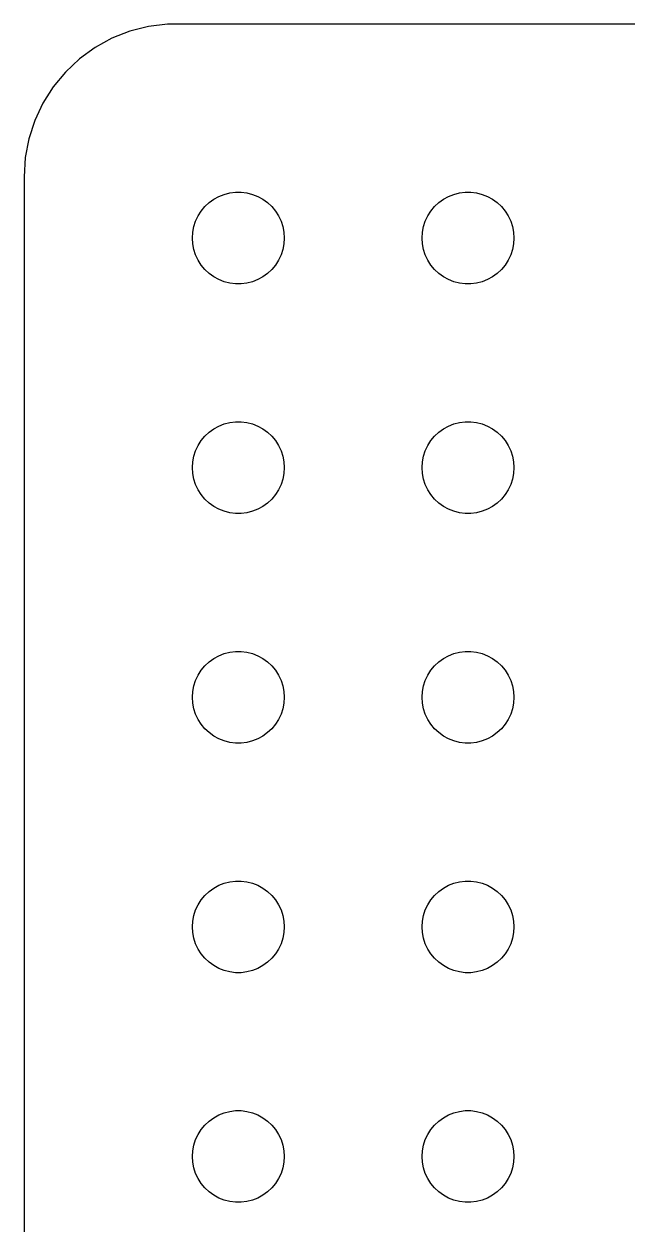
# Model space of a CAD drawing. Header units: metres. Extents: x -164 to 164, y -37 to 37.
# Drawn here: x -164.5 to -144.78, y -2.24 to 36.99 of the extents above; entities that cross this region are included whole.
import ezdxf

# ---------------------------------------------------------------- set-up
doc = ezdxf.new("R2010")
doc.units = ezdxf.units.M

msp = doc.modelspace()

# ---------------------------------------------------------------- linework, layer by layer
for p, q in [((-160.437, 36.9114), (-161.045, 36.7553)), ((-159.814, 36.9901), (-160.437, 36.9114)), ((159.814, 36.9901), (-159.814, 36.9901)), ((-161.629, 36.5241), (-162.179, 36.2216)), ((-161.045, 36.7553), (-161.629, 36.5241)), ((-162.179, 36.2216), (-162.687, 35.8526)), ((-162.687, 35.8526), (-163.145, 35.4227)), ((-163.145, 35.4227), (-163.545, 34.9389)), ((-163.545, 34.9389), (-163.882, 34.4088)), ((-163.882, 34.4088), (-164.149, 33.8406)), ((-164.149, 33.8406), (-164.343, 33.2434)), ((-164.343, 33.2434), (-164.461, 32.6267)), ((-164.461, 32.6267), (-164.5, 32)), ((-164.5, 32), (-164.5, -32)), ((-158.139, 31.3572), (-157.964, 31.4266)), ((-157.964, 31.4266), (-157.781, 31.4734)), ((-157.781, 31.4734), (-157.594, 31.497)), ((-157.594, 31.497), (-157.406, 31.497)), ((-157.406, 31.497), (-157.219, 31.4734)), ((-157.219, 31.4734), (-157.036, 31.4266)), ((-157.036, 31.4266), (-156.861, 31.3572)), ((-150.639, 31.3572), (-150.464, 31.4266)), ((-150.464, 31.4266), (-150.281, 31.4734)), ((-150.281, 31.4734), (-150.094, 31.497)), ((-150.094, 31.497), (-149.906, 31.497)), ((-149.906, 31.497), (-149.719, 31.4734)), ((-149.719, 31.4734), (-149.536, 31.4266)), ((-149.536, 31.4266), (-149.361, 31.3572)), ((-158.714, 30.8817), (-158.593, 31.0268)), ((-158.593, 31.0268), (-158.456, 31.1558)), ((-158.456, 31.1558), (-158.304, 31.2665)), ((-158.304, 31.2665), (-158.139, 31.3572)), ((-156.861, 31.3572), (-156.696, 31.2665)), ((-156.696, 31.2665), (-156.544, 31.1558)), ((-156.544, 31.1558), (-156.407, 31.0268)), ((-156.407, 31.0268), (-156.286, 30.8817)), ((-151.214, 30.8817), (-151.093, 31.0268)), ((-151.093, 31.0268), (-150.956, 31.1558)), ((-150.956, 31.1558), (-150.804, 31.2665)), ((-150.804, 31.2665), (-150.639, 31.3572)), ((-149.361, 31.3572), (-149.196, 31.2665)), ((-149.196, 31.2665), (-149.044, 31.1558)), ((-149.044, 31.1558), (-148.907, 31.0268)), ((-148.907, 31.0268), (-148.786, 30.8817)), ((-158.895, 30.5522), (-158.814, 30.7226)), ((-158.814, 30.7226), (-158.714, 30.8817)), ((-156.286, 30.8817), (-156.186, 30.7226)), ((-156.186, 30.7226), (-156.105, 30.5522)), ((-151.395, 30.5522), (-151.314, 30.7226)), ((-151.314, 30.7226), (-151.214, 30.8817)), ((-148.786, 30.8817), (-148.686, 30.7226)), ((-148.686, 30.7226), (-148.605, 30.5522)), ((-158.988, 30.188), (-158.953, 30.373)), ((-158.953, 30.373), (-158.895, 30.5522)), ((-156.105, 30.5522), (-156.047, 30.373)), ((-156.047, 30.373), (-156.012, 30.188)), ((-151.488, 30.188), (-151.453, 30.373)), ((-151.453, 30.373), (-151.395, 30.5522)), ((-148.605, 30.5522), (-148.547, 30.373)), ((-148.547, 30.373), (-148.512, 30.188)), ((-159, 30), (-158.988, 30.188)), ((-158.988, 29.812), (-159, 30)), ((-156.012, 30.188), (-156, 30)), ((-156, 30), (-156.012, 29.812)), ((-151.5, 30), (-151.488, 30.188)), ((-151.488, 29.812), (-151.5, 30)), ((-148.512, 30.188), (-148.5, 30)), ((-148.5, 30), (-148.512, 29.812)), ((-158.953, 29.627), (-158.988, 29.812)), ((-158.895, 29.4478), (-158.953, 29.627)), ((-158.814, 29.2774), (-158.895, 29.4478)), ((-156.105, 29.4478), (-156.186, 29.2774)), ((-156.047, 29.627), (-156.105, 29.4478)), ((-156.012, 29.812), (-156.047, 29.627)), ((-151.453, 29.627), (-151.488, 29.812)), ((-151.395, 29.4478), (-151.453, 29.627)), ((-151.314, 29.2774), (-151.395, 29.4478)), ((-148.605, 29.4478), (-148.686, 29.2774)), ((-148.547, 29.627), (-148.605, 29.4478)), ((-148.512, 29.812), (-148.547, 29.627)), ((-158.714, 29.1183), (-158.814, 29.2774)), ((-158.593, 28.9732), (-158.714, 29.1183)), ((-156.286, 29.1183), (-156.407, 28.9732)), ((-156.186, 29.2774), (-156.286, 29.1183)), ((-151.214, 29.1183), (-151.314, 29.2774)), ((-151.093, 28.9732), (-151.214, 29.1183)), ((-148.786, 29.1183), (-148.907, 28.9732)), ((-148.686, 29.2774), (-148.786, 29.1183)), ((-158.456, 28.8442), (-158.593, 28.9732)), ((-158.304, 28.7335), (-158.456, 28.8442)), ((-158.139, 28.6427), (-158.304, 28.7335)), ((-157.964, 28.5734), (-158.139, 28.6427)), ((-156.861, 28.6427), (-157.036, 28.5734)), ((-156.696, 28.7335), (-156.861, 28.6427)), ((-156.544, 28.8442), (-156.696, 28.7335)), ((-156.407, 28.9732), (-156.544, 28.8442)), ((-150.956, 28.8442), (-151.093, 28.9732)), ((-150.804, 28.7335), (-150.956, 28.8442)), ((-150.639, 28.6427), (-150.804, 28.7335)), ((-150.464, 28.5734), (-150.639, 28.6427)), ((-149.361, 28.6427), (-149.536, 28.5734)), ((-149.196, 28.7335), (-149.361, 28.6427)), ((-149.044, 28.8442), (-149.196, 28.7335)), ((-148.907, 28.9732), (-149.044, 28.8442)), ((-157.781, 28.5266), (-157.964, 28.5734)), ((-157.594, 28.503), (-157.781, 28.5266)), ((-157.406, 28.503), (-157.594, 28.503)), ((-157.219, 28.5266), (-157.406, 28.503)), ((-157.036, 28.5734), (-157.219, 28.5266)), ((-150.281, 28.5266), (-150.464, 28.5734)), ((-150.094, 28.503), (-150.281, 28.5266)), ((-149.906, 28.503), (-150.094, 28.503)), ((-149.719, 28.5266), (-149.906, 28.503)), ((-149.536, 28.5734), (-149.719, 28.5266)), ((-157.964, 23.9266), (-157.781, 23.9734)), ((-157.781, 23.9734), (-157.594, 23.997)), ((-157.594, 23.997), (-157.406, 23.997)), ((-157.406, 23.997), (-157.219, 23.9734)), ((-157.219, 23.9734), (-157.036, 23.9266)), ((-150.464, 23.9266), (-150.281, 23.9734)), ((-150.281, 23.9734), (-150.094, 23.997)), ((-150.094, 23.997), (-149.906, 23.997)), ((-149.906, 23.997), (-149.719, 23.9734)), ((-149.719, 23.9734), (-149.536, 23.9266)), ((-158.593, 23.5268), (-158.456, 23.6558)), ((-158.456, 23.6558), (-158.304, 23.7665)), ((-158.304, 23.7665), (-158.139, 23.8572)), ((-158.139, 23.8572), (-157.964, 23.9266)), ((-157.036, 23.9266), (-156.861, 23.8572)), ((-156.861, 23.8572), (-156.696, 23.7665)), ((-156.696, 23.7665), (-156.544, 23.6558)), ((-156.544, 23.6558), (-156.407, 23.5268)), ((-151.093, 23.5268), (-150.956, 23.6558)), ((-150.956, 23.6558), (-150.804, 23.7665)), ((-150.804, 23.7665), (-150.639, 23.8572)), ((-150.639, 23.8572), (-150.464, 23.9266)), ((-149.536, 23.9266), (-149.361, 23.8572)), ((-149.361, 23.8572), (-149.196, 23.7665)), ((-149.196, 23.7665), (-149.044, 23.6558)), ((-149.044, 23.6558), (-148.907, 23.5268)), ((-158.895, 23.0522), (-158.814, 23.2226)), ((-158.814, 23.2226), (-158.714, 23.3817)), ((-158.714, 23.3817), (-158.593, 23.5268)), ((-156.407, 23.5268), (-156.286, 23.3817)), ((-156.286, 23.3817), (-156.186, 23.2226)), ((-156.186, 23.2226), (-156.105, 23.0522)), ((-151.395, 23.0522), (-151.314, 23.2226)), ((-151.314, 23.2226), (-151.214, 23.3817)), ((-151.214, 23.3817), (-151.093, 23.5268)), ((-148.907, 23.5268), (-148.786, 23.3817)), ((-148.786, 23.3817), (-148.686, 23.2226)), ((-148.686, 23.2226), (-148.605, 23.0522)), ((-158.988, 22.688), (-158.953, 22.873)), ((-158.953, 22.873), (-158.895, 23.0522)), ((-156.105, 23.0522), (-156.047, 22.873)), ((-156.047, 22.873), (-156.012, 22.688)), ((-151.488, 22.688), (-151.453, 22.873)), ((-151.453, 22.873), (-151.395, 23.0522)), ((-148.605, 23.0522), (-148.547, 22.873)), ((-148.547, 22.873), (-148.512, 22.688)), ((-159, 22.5), (-158.988, 22.688)), ((-158.988, 22.312), (-159, 22.5)), ((-156.012, 22.688), (-156, 22.5)), ((-156, 22.5), (-156.012, 22.312)), ((-151.5, 22.5), (-151.488, 22.688)), ((-151.488, 22.312), (-151.5, 22.5)), ((-148.512, 22.688), (-148.5, 22.5)), ((-148.5, 22.5), (-148.512, 22.312)), ((-158.953, 22.127), (-158.988, 22.312)), ((-158.895, 21.9478), (-158.953, 22.127)), ((-156.047, 22.127), (-156.105, 21.9478)), ((-156.012, 22.312), (-156.047, 22.127)), ((-151.453, 22.127), (-151.488, 22.312)), ((-151.395, 21.9478), (-151.453, 22.127)), ((-148.547, 22.127), (-148.605, 21.9478)), ((-148.512, 22.312), (-148.547, 22.127)), ((-158.814, 21.7774), (-158.895, 21.9478)), ((-158.714, 21.6183), (-158.814, 21.7774)), ((-158.593, 21.4732), (-158.714, 21.6183)), ((-156.286, 21.6183), (-156.407, 21.4732)), ((-156.186, 21.7774), (-156.286, 21.6183)), ((-156.105, 21.9478), (-156.186, 21.7774)), ((-151.314, 21.7774), (-151.395, 21.9478)), ((-151.214, 21.6183), (-151.314, 21.7774)), ((-151.093, 21.4732), (-151.214, 21.6183)), ((-148.786, 21.6183), (-148.907, 21.4732)), ((-148.686, 21.7774), (-148.786, 21.6183)), ((-148.605, 21.9478), (-148.686, 21.7774)), ((-158.456, 21.3442), (-158.593, 21.4732)), ((-158.304, 21.2335), (-158.456, 21.3442)), ((-158.139, 21.1427), (-158.304, 21.2335)), ((-156.696, 21.2335), (-156.861, 21.1427)), ((-156.544, 21.3442), (-156.696, 21.2335)), ((-156.407, 21.4732), (-156.544, 21.3442)), ((-150.956, 21.3442), (-151.093, 21.4732)), ((-150.804, 21.2335), (-150.956, 21.3442)), ((-150.639, 21.1427), (-150.804, 21.2335)), ((-149.196, 21.2335), (-149.361, 21.1427)), ((-149.044, 21.3442), (-149.196, 21.2335)), ((-148.907, 21.4732), (-149.044, 21.3442)), ((-157.964, 21.0734), (-158.139, 21.1427)), ((-157.781, 21.0266), (-157.964, 21.0734)), ((-157.594, 21.003), (-157.781, 21.0266)), ((-157.406, 21.003), (-157.594, 21.003)), ((-157.219, 21.0266), (-157.406, 21.003)), ((-157.036, 21.0734), (-157.219, 21.0266)), ((-156.861, 21.1427), (-157.036, 21.0734)), ((-150.464, 21.0734), (-150.639, 21.1427)), ((-150.281, 21.0266), (-150.464, 21.0734)), ((-150.094, 21.003), (-150.281, 21.0266)), ((-149.906, 21.003), (-150.094, 21.003)), ((-149.719, 21.0266), (-149.906, 21.003)), ((-149.536, 21.0734), (-149.719, 21.0266)), ((-149.361, 21.1427), (-149.536, 21.0734)), ((-157.781, 16.4734), (-157.594, 16.497)), ((-157.594, 16.497), (-157.406, 16.497)), ((-157.406, 16.497), (-157.219, 16.4734)), ((-150.281, 16.4734), (-150.094, 16.497)), ((-150.094, 16.497), (-149.906, 16.497)), ((-149.906, 16.497), (-149.719, 16.4734)), ((-158.593, 16.0268), (-158.456, 16.1558)), ((-158.456, 16.1558), (-158.304, 16.2665)), ((-158.304, 16.2665), (-158.139, 16.3572)), ((-158.139, 16.3572), (-157.964, 16.4266)), ((-157.964, 16.4266), (-157.781, 16.4734)), ((-157.219, 16.4734), (-157.036, 16.4266)), ((-157.036, 16.4266), (-156.861, 16.3572)), ((-156.861, 16.3572), (-156.696, 16.2665)), ((-156.696, 16.2665), (-156.544, 16.1558)), ((-156.544, 16.1558), (-156.407, 16.0268)), ((-151.093, 16.0268), (-150.956, 16.1558)), ((-150.956, 16.1558), (-150.804, 16.2665)), ((-150.804, 16.2665), (-150.639, 16.3572)), ((-150.639, 16.3572), (-150.464, 16.4266)), ((-150.464, 16.4266), (-150.281, 16.4734)), ((-149.719, 16.4734), (-149.536, 16.4266)), ((-149.536, 16.4266), (-149.361, 16.3572)), ((-149.361, 16.3572), (-149.196, 16.2665)), ((-149.196, 16.2665), (-149.044, 16.1558)), ((-149.044, 16.1558), (-148.907, 16.0268)), ((-158.895, 15.5522), (-158.814, 15.7226)), ((-158.814, 15.7226), (-158.714, 15.8817)), ((-158.714, 15.8817), (-158.593, 16.0268)), ((-156.407, 16.0268), (-156.286, 15.8817)), ((-156.286, 15.8817), (-156.186, 15.7226)), ((-156.186, 15.7226), (-156.105, 15.5522)), ((-151.395, 15.5522), (-151.314, 15.7226)), ((-151.314, 15.7226), (-151.214, 15.8817)), ((-151.214, 15.8817), (-151.093, 16.0268)), ((-148.907, 16.0268), (-148.786, 15.8817)), ((-148.786, 15.8817), (-148.686, 15.7226)), ((-148.686, 15.7226), (-148.605, 15.5522)), ((-158.988, 15.188), (-158.953, 15.373)), ((-158.953, 15.373), (-158.895, 15.5522)), ((-156.105, 15.5522), (-156.047, 15.373)), ((-156.047, 15.373), (-156.012, 15.188)), ((-151.488, 15.188), (-151.453, 15.373)), ((-151.453, 15.373), (-151.395, 15.5522)), ((-148.605, 15.5522), (-148.547, 15.373)), ((-148.547, 15.373), (-148.512, 15.188)), ((-159, 15), (-158.988, 15.188)), ((-158.988, 14.812), (-159, 15)), ((-156.012, 15.188), (-156, 15)), ((-156, 15), (-156.012, 14.812)), ((-151.5, 15), (-151.488, 15.188)), ((-151.488, 14.812), (-151.5, 15)), ((-148.512, 15.188), (-148.5, 15)), ((-148.5, 15), (-148.512, 14.812)), ((-158.953, 14.627), (-158.988, 14.812)), ((-158.895, 14.4478), (-158.953, 14.627)), ((-156.047, 14.627), (-156.105, 14.4478)), ((-156.012, 14.812), (-156.047, 14.627)), ((-151.453, 14.627), (-151.488, 14.812)), ((-151.395, 14.4478), (-151.453, 14.627)), ((-148.547, 14.627), (-148.605, 14.4478)), ((-148.512, 14.812), (-148.547, 14.627)), ((-158.814, 14.2774), (-158.895, 14.4478)), ((-158.714, 14.1183), (-158.814, 14.2774)), ((-156.186, 14.2774), (-156.286, 14.1183)), ((-156.105, 14.4478), (-156.186, 14.2774)), ((-151.314, 14.2774), (-151.395, 14.4478)), ((-151.214, 14.1183), (-151.314, 14.2774)), ((-148.686, 14.2774), (-148.786, 14.1183)), ((-148.605, 14.4478), (-148.686, 14.2774)), ((-158.593, 13.9732), (-158.714, 14.1183)), ((-158.456, 13.8442), (-158.593, 13.9732)), ((-158.304, 13.7335), (-158.456, 13.8442)), ((-158.139, 13.6427), (-158.304, 13.7335)), ((-156.696, 13.7335), (-156.861, 13.6427)), ((-156.544, 13.8442), (-156.696, 13.7335)), ((-156.407, 13.9732), (-156.544, 13.8442)), ((-156.286, 14.1183), (-156.407, 13.9732)), ((-151.093, 13.9732), (-151.214, 14.1183)), ((-150.956, 13.8442), (-151.093, 13.9732)), ((-150.804, 13.7335), (-150.956, 13.8442)), ((-150.639, 13.6427), (-150.804, 13.7335)), ((-149.196, 13.7335), (-149.361, 13.6427)), ((-149.044, 13.8442), (-149.196, 13.7335)), ((-148.907, 13.9732), (-149.044, 13.8442)), ((-148.786, 14.1183), (-148.907, 13.9732)), ((-157.964, 13.5734), (-158.139, 13.6427)), ((-157.781, 13.5266), (-157.964, 13.5734)), ((-157.594, 13.5029), (-157.781, 13.5266)), ((-157.406, 13.5029), (-157.594, 13.5029)), ((-157.219, 13.5266), (-157.406, 13.5029)), ((-157.036, 13.5734), (-157.219, 13.5266)), ((-156.861, 13.6427), (-157.036, 13.5734)), ((-150.464, 13.5734), (-150.639, 13.6427)), ((-150.281, 13.5266), (-150.464, 13.5734)), ((-150.094, 13.5029), (-150.281, 13.5266)), ((-149.906, 13.5029), (-150.094, 13.5029)), ((-149.719, 13.5266), (-149.906, 13.5029)), ((-149.536, 13.5734), (-149.719, 13.5266)), ((-149.361, 13.6427), (-149.536, 13.5734)), ((-158.593, 8.52681), (-158.456, 8.65576)), ((-158.456, 8.65576), (-158.304, 8.76648)), ((-158.304, 8.76648), (-158.139, 8.85724)), ((-158.139, 8.85724), (-157.964, 8.92657)), ((-157.964, 8.92657), (-157.781, 8.97342)), ((-157.781, 8.97342), (-157.594, 8.99704)), ((-157.594, 8.99704), (-157.406, 8.99704)), ((-157.406, 8.99704), (-157.219, 8.97342)), ((-157.219, 8.97342), (-157.036, 8.92657)), ((-157.036, 8.92657), (-156.861, 8.85724)), ((-156.861, 8.85724), (-156.696, 8.76648)), ((-156.696, 8.76648), (-156.544, 8.65576)), ((-156.544, 8.65576), (-156.407, 8.52681)), ((-151.093, 8.52681), (-150.956, 8.65576)), ((-150.956, 8.65576), (-150.804, 8.76648)), ((-150.804, 8.76648), (-150.639, 8.85724)), ((-150.639, 8.85724), (-150.464, 8.92657)), ((-150.464, 8.92657), (-150.281, 8.97342)), ((-150.281, 8.97342), (-150.094, 8.99704)), ((-150.094, 8.99704), (-149.906, 8.99704)), ((-149.906, 8.99704), (-149.719, 8.97342)), ((-149.719, 8.97342), (-149.536, 8.92657)), ((-149.536, 8.92657), (-149.361, 8.85724)), ((-149.361, 8.85724), (-149.196, 8.76648)), ((-149.196, 8.76648), (-149.044, 8.65576)), ((-149.044, 8.65576), (-148.907, 8.52681)), ((-158.814, 8.22263), (-158.714, 8.38167)), ((-158.714, 8.38167), (-158.593, 8.52681)), ((-156.407, 8.52681), (-156.286, 8.38167)), ((-156.286, 8.38167), (-156.186, 8.22263)), ((-151.314, 8.22263), (-151.214, 8.38167)), ((-151.214, 8.38167), (-151.093, 8.52681)), ((-148.907, 8.52681), (-148.786, 8.38167)), ((-148.786, 8.38167), (-148.686, 8.22263)), ((-158.988, 7.68799), (-158.953, 7.87303)), ((-158.953, 7.87303), (-158.895, 8.05219)), ((-158.895, 8.05219), (-158.814, 8.22263)), ((-156.186, 8.22263), (-156.105, 8.05219)), ((-156.105, 8.05219), (-156.047, 7.87303)), ((-156.047, 7.87303), (-156.012, 7.68799)), ((-151.488, 7.68799), (-151.453, 7.87303)), ((-151.453, 7.87303), (-151.395, 8.05219)), ((-151.395, 8.05219), (-151.314, 8.22263)), ((-148.686, 8.22263), (-148.605, 8.05219)), ((-148.605, 8.05219), (-148.547, 7.87303)), ((-148.547, 7.87303), (-148.512, 7.68799)), ((-159, 7.5), (-158.988, 7.68799)), ((-158.988, 7.312), (-159, 7.5)), ((-156.012, 7.68799), (-156, 7.5)), ((-156, 7.5), (-156.012, 7.312)), ((-151.5, 7.5), (-151.488, 7.68799)), ((-151.488, 7.312), (-151.5, 7.5)), ((-148.512, 7.68799), (-148.5, 7.5)), ((-148.5, 7.5), (-148.512, 7.312)), ((-158.953, 7.12695), (-158.988, 7.312)), ((-158.895, 6.9478), (-158.953, 7.12695)), ((-156.047, 7.12695), (-156.105, 6.9478)), ((-156.012, 7.312), (-156.047, 7.12695)), ((-151.453, 7.12695), (-151.488, 7.312)), ((-151.395, 6.9478), (-151.453, 7.12695)), ((-148.547, 7.12695), (-148.605, 6.9478)), ((-148.512, 7.312), (-148.547, 7.12695)), ((-158.814, 6.77736), (-158.895, 6.9478)), ((-158.714, 6.61832), (-158.814, 6.77736)), ((-156.186, 6.77736), (-156.286, 6.61832)), ((-156.105, 6.9478), (-156.186, 6.77736)), ((-151.314, 6.77736), (-151.395, 6.9478)), ((-151.214, 6.61832), (-151.314, 6.77736)), ((-148.686, 6.77736), (-148.786, 6.61832)), ((-148.605, 6.9478), (-148.686, 6.77736)), ((-158.593, 6.47318), (-158.714, 6.61832)), ((-158.456, 6.34422), (-158.593, 6.47318)), ((-158.304, 6.23351), (-158.456, 6.34422)), ((-156.544, 6.34422), (-156.696, 6.23351)), ((-156.407, 6.47318), (-156.544, 6.34422)), ((-156.286, 6.61832), (-156.407, 6.47318)), ((-151.093, 6.47318), (-151.214, 6.61832)), ((-150.956, 6.34422), (-151.093, 6.47318)), ((-150.804, 6.23351), (-150.956, 6.34422)), ((-149.044, 6.34422), (-149.196, 6.23351)), ((-148.907, 6.47318), (-149.044, 6.34422)), ((-148.786, 6.61832), (-148.907, 6.47318)), ((-158.139, 6.14275), (-158.304, 6.23351)), ((-157.964, 6.07341), (-158.139, 6.14275)), ((-157.781, 6.02657), (-157.964, 6.07341)), ((-157.594, 6.00294), (-157.781, 6.02657)), ((-157.406, 6.00294), (-157.594, 6.00294)), ((-157.219, 6.02657), (-157.406, 6.00294)), ((-157.036, 6.07341), (-157.219, 6.02657)), ((-156.861, 6.14275), (-157.036, 6.07341)), ((-156.696, 6.23351), (-156.861, 6.14275)), ((-150.639, 6.14275), (-150.804, 6.23351)), ((-150.464, 6.07341), (-150.639, 6.14275)), ((-150.281, 6.02657), (-150.464, 6.07341)), ((-150.094, 6.00294), (-150.281, 6.02657)), ((-149.906, 6.00294), (-150.094, 6.00294)), ((-149.719, 6.02657), (-149.906, 6.00294)), ((-149.536, 6.07341), (-149.719, 6.02657)), ((-149.361, 6.14275), (-149.536, 6.07341)), ((-149.196, 6.23351), (-149.361, 6.14275)), ((-158.456, 1.15576), (-158.304, 1.26648)), ((-158.304, 1.26648), (-158.139, 1.35724)), ((-158.139, 1.35724), (-157.964, 1.42657)), ((-157.964, 1.42657), (-157.781, 1.47342)), ((-157.781, 1.47342), (-157.594, 1.49704)), ((-157.594, 1.49704), (-157.406, 1.49704)), ((-157.406, 1.49704), (-157.219, 1.47342)), ((-157.219, 1.47342), (-157.036, 1.42657)), ((-157.036, 1.42657), (-156.861, 1.35724)), ((-156.861, 1.35724), (-156.696, 1.26648)), ((-156.696, 1.26648), (-156.544, 1.15576)), ((-150.956, 1.15576), (-150.804, 1.26648)), ((-150.804, 1.26648), (-150.639, 1.35724)), ((-150.639, 1.35724), (-150.464, 1.42657)), ((-150.464, 1.42657), (-150.281, 1.47342)), ((-150.281, 1.47342), (-150.094, 1.49704)), ((-150.094, 1.49704), (-149.906, 1.49704)), ((-149.906, 1.49704), (-149.719, 1.47342)), ((-149.719, 1.47342), (-149.536, 1.42657)), ((-149.536, 1.42657), (-149.361, 1.35724)), ((-149.361, 1.35724), (-149.196, 1.26648)), ((-149.196, 1.26648), (-149.044, 1.15576)), ((-158.814, 0.722626), (-158.714, 0.881668)), ((-158.714, 0.881668), (-158.593, 1.02681)), ((-158.593, 1.02681), (-158.456, 1.15576)), ((-156.544, 1.15576), (-156.407, 1.02681)), ((-156.407, 1.02681), (-156.286, 0.881668)), ((-156.286, 0.881668), (-156.186, 0.722626)), ((-151.314, 0.722626), (-151.214, 0.881668)), ((-151.214, 0.881668), (-151.093, 1.02681)), ((-151.093, 1.02681), (-150.956, 1.15576)), ((-149.044, 1.15576), (-148.907, 1.02681)), ((-148.907, 1.02681), (-148.786, 0.881668)), ((-148.786, 0.881668), (-148.686, 0.722626)), ((-158.953, 0.373032), (-158.895, 0.552185)), ((-158.895, 0.552185), (-158.814, 0.722626)), ((-156.186, 0.722626), (-156.105, 0.552185)), ((-156.105, 0.552185), (-156.047, 0.373032)), ((-151.453, 0.373032), (-151.395, 0.552185)), ((-151.395, 0.552185), (-151.314, 0.722626)), ((-148.686, 0.722626), (-148.605, 0.552185)), ((-148.605, 0.552185), (-148.547, 0.373032)), ((-159, 0), (-158.988, 0.187988)), ((-158.988, -0.187988), (-159, 0)), ((-158.988, 0.187988), (-158.953, 0.373032)), ((-156.047, 0.373032), (-156.012, 0.187988)), ((-156.012, 0.187988), (-156, 0)), ((-156, 0), (-156.012, -0.187988)), ((-151.5, 0), (-151.488, 0.187988)), ((-151.488, -0.187988), (-151.5, 0)), ((-151.488, 0.187988), (-151.453, 0.373032)), ((-148.547, 0.373032), (-148.512, 0.187988)), ((-148.512, 0.187988), (-148.5, 0)), ((-148.5, 0), (-148.512, -0.187988)), ((-158.953, -0.373032), (-158.988, -0.187988)), ((-158.895, -0.552185), (-158.953, -0.373032)), ((-156.047, -0.373032), (-156.105, -0.552185)), ((-156.012, -0.187988), (-156.047, -0.373032)), ((-151.453, -0.373032), (-151.488, -0.187988)), ((-151.395, -0.552185), (-151.453, -0.373032)), ((-148.547, -0.373032), (-148.605, -0.552185)), ((-148.512, -0.187988), (-148.547, -0.373032)), ((-158.814, -0.722626), (-158.895, -0.552185)), ((-158.714, -0.881668), (-158.814, -0.722626)), ((-156.186, -0.722626), (-156.286, -0.881668)), ((-156.105, -0.552185), (-156.186, -0.722626)), ((-151.314, -0.722626), (-151.395, -0.552185)), ((-151.214, -0.881668), (-151.314, -0.722626)), ((-148.686, -0.722626), (-148.786, -0.881668)), ((-148.605, -0.552185), (-148.686, -0.722626)), ((-158.593, -1.02681), (-158.714, -0.881668)), ((-158.456, -1.15576), (-158.593, -1.02681)), ((-158.304, -1.26648), (-158.456, -1.15576)), ((-156.544, -1.15576), (-156.696, -1.26648)), ((-156.407, -1.02681), (-156.544, -1.15576)), ((-156.286, -0.881668), (-156.407, -1.02681)), ((-151.093, -1.02681), (-151.214, -0.881668)), ((-150.956, -1.15576), (-151.093, -1.02681)), ((-150.804, -1.26648), (-150.956, -1.15576)), ((-149.044, -1.15576), (-149.196, -1.26648)), ((-148.907, -1.02681), (-149.044, -1.15576)), ((-148.786, -0.881668), (-148.907, -1.02681)), ((-158.139, -1.35724), (-158.304, -1.26648)), ((-157.964, -1.42657), (-158.139, -1.35724)), ((-157.781, -1.47342), (-157.964, -1.42657)), ((-157.594, -1.49704), (-157.781, -1.47342)), ((-157.406, -1.49704), (-157.594, -1.49704)), ((-157.219, -1.47342), (-157.406, -1.49704)), ((-157.036, -1.42657), (-157.219, -1.47342)), ((-156.861, -1.35724), (-157.036, -1.42657)), ((-156.696, -1.26648), (-156.861, -1.35724)), ((-150.639, -1.35724), (-150.804, -1.26648)), ((-150.464, -1.42657), (-150.639, -1.35724)), ((-150.281, -1.47342), (-150.464, -1.42657)), ((-150.094, -1.49704), (-150.281, -1.47342)), ((-149.906, -1.49704), (-150.094, -1.49704)), ((-149.719, -1.47342), (-149.906, -1.49704)), ((-149.536, -1.42657), (-149.719, -1.47342)), ((-149.361, -1.35724), (-149.536, -1.42657)), ((-149.196, -1.26648), (-149.361, -1.35724))]:
    msp.add_line(p, q)

doc.saveas('drawing.dxf')
